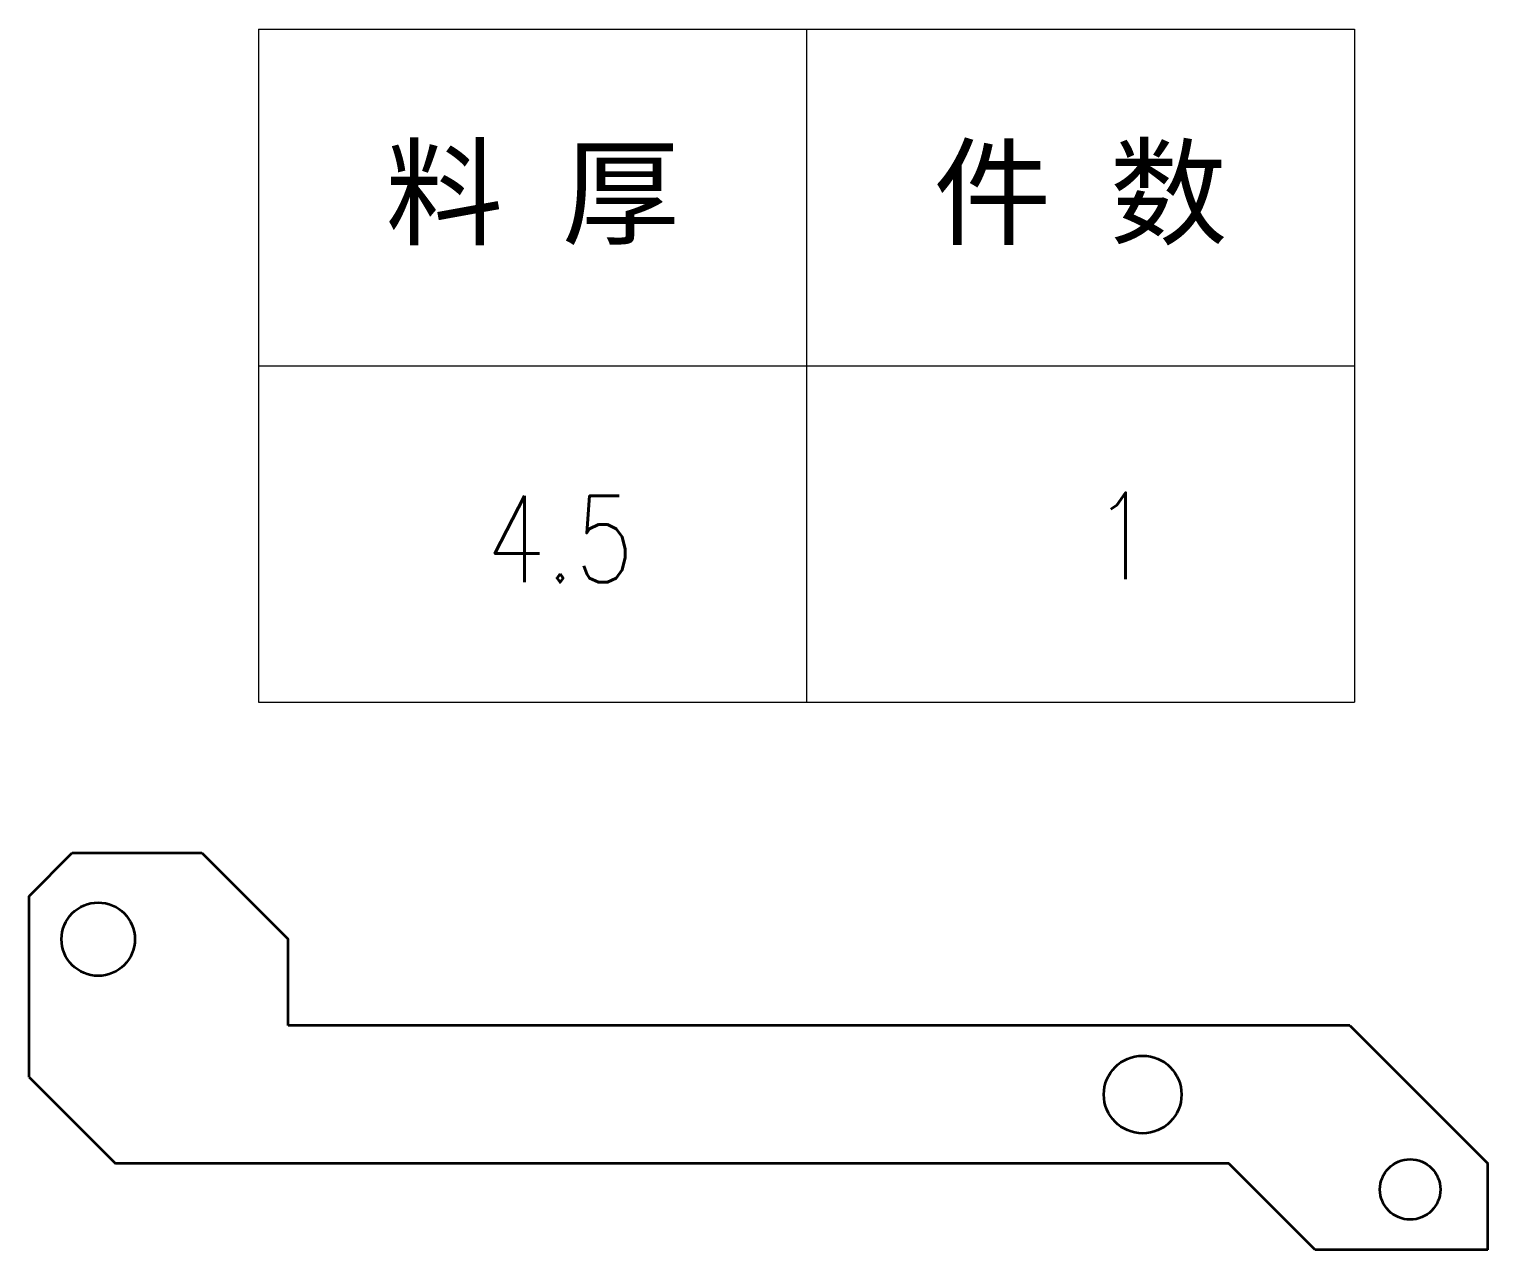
# Model space of a CAD drawing. Header units: millimetres. Extents: x 53130 to 124945, y -23470 to -1811.
# Drawn here: x 54922.1 to 55091.2, y -2108 to -1966.5 of the extents above; entities that cross this region are included whole.
import ezdxf
from ezdxf.enums import TextEntityAlignment as Align

# ---------------------------------------------------------------- set-up
doc = ezdxf.new("R2010")
doc.units = ezdxf.units.MM
doc.header["$LTSCALE"] = 0.5
doc.layers.add('标注线', color=3, linetype='Continuous', lineweight=18)
doc.layers.add('粗实线', color=7, linetype='Continuous', lineweight=35)
doc.styles.add('DIM', font='romans.shx', dxfattribs={"width": 0.8, "bigfont": 'bigfont.shx'})

# ---------------------------------------------------------------- blocks, each defined once
blk = doc.blocks.new('*T381')
at = {"color": 0, "linetype": 'ByBlock', "lineweight": -2, "transparency": 16777216}
for p, q in [((0, 0), (127, 0)), ((0, 0), (0, -78)), ((63.5, 0), (63.5, -78)), ((127, 0), (127, -78)), ((0, -39), (127, -39)), ((0, -78), (127, -78))]:
    blk.add_line(p, q, dxfattribs=at)
at = {"color": 0, "transparency": 16777216, "char_height": 10, "width": 60.5, "attachment_point": 5}
for s, insert in [('{\\fSimSun|b0|i0|c134|p2;料 厚}', (31.75, -19.5)), ('{\\fSimSun|b0|i0|c134|p2;件 数}', (95.25, -19.5))]:
    blk.add_mtext(s, dxfattribs=dict(at, insert=insert))
blk = doc.blocks.new('拆图参数')
blk.add_blockref('*T381', (-63.5, 78))
at = {"style": 'DIM', "width": 0.8}
blk.add_attdef('6', text='', height=10, dxfattribs=at).set_placement((-37.13, 18.91), align=Align.MIDDLE_LEFT)
blk.add_attdef('1', text='', height=10, dxfattribs=at).set_placement((36.65, 19.27), align=Align.MIDDLE_CENTER)

msp = doc.modelspace()

# ---------------------------------------------------------------- linework, layer by layer
at = {"layer": '粗实线', "ltscale": 0.176771}
msp.add_line((54922.102, -2067.018), (54927.102, -2062.018), dxfattribs=at)
at = {"layer": '粗实线', "ltscale": 0.375002}
msp.add_line((54927.102, -2062.018), (54942.102, -2062.018), dxfattribs=at)
at = {"layer": '粗实线', "ltscale": 0.353557}
msp.add_line((54942.102, -2062.018), (54952.102, -2072.018), dxfattribs=at)
at = {"layer": '粗实线'}
for p, q in [((54922.102, -2088.018), (54922.102, -2067.018)), ((55075.152, -2082.018), (55091.152, -2098.018)), ((55061.153, -2098.018), (54932.102, -2098.018)), ((55091.152, -2108.018), (55071.152, -2108.018))]:
    msp.add_line(p, q, dxfattribs=at)
at = {"layer": '粗实线', "ltscale": 0.249992}
msp.add_line((54952.102, -2082.018), (54952.102, -2072.018), dxfattribs=at)
at = {"layer": '粗实线', "ltscale": 0.498538}
msp.add_line((55075.152, -2082.018), (54952.102, -2082.018), dxfattribs=at)
at = {"layer": '粗实线', "ltscale": 0.353558}
msp.add_line((54922.102, -2088.018), (54932.102, -2098.018), dxfattribs=at)
at = {"layer": '粗实线', "ltscale": 0.353553}
msp.add_line((55071.152, -2108.018), (55061.153, -2098.018), dxfattribs=at)
at = {"layer": '粗实线', "ltscale": 0.25}
msp.add_line((55091.152, -2108.018), (55091.152, -2098.018), dxfattribs=at)
at = {"layer": '粗实线'}
for centre, radius in [((54930.102, -2072.018), 4.25), ((55051.152, -2090.018), 4.5), ((55082.152, -2101.018), 3.5)]:
    msp.add_circle(centre, radius, dxfattribs=at)

# ---------------------------------------------------------------- block references
at = {"layer": '标注线', "color": 7}
msp.add_blockref('拆图参数', (55012.186, -2044.549), dxfattribs=at).add_auto_attribs({'1': '1', '6': '4.5'})

doc.saveas('drawing.dxf')
